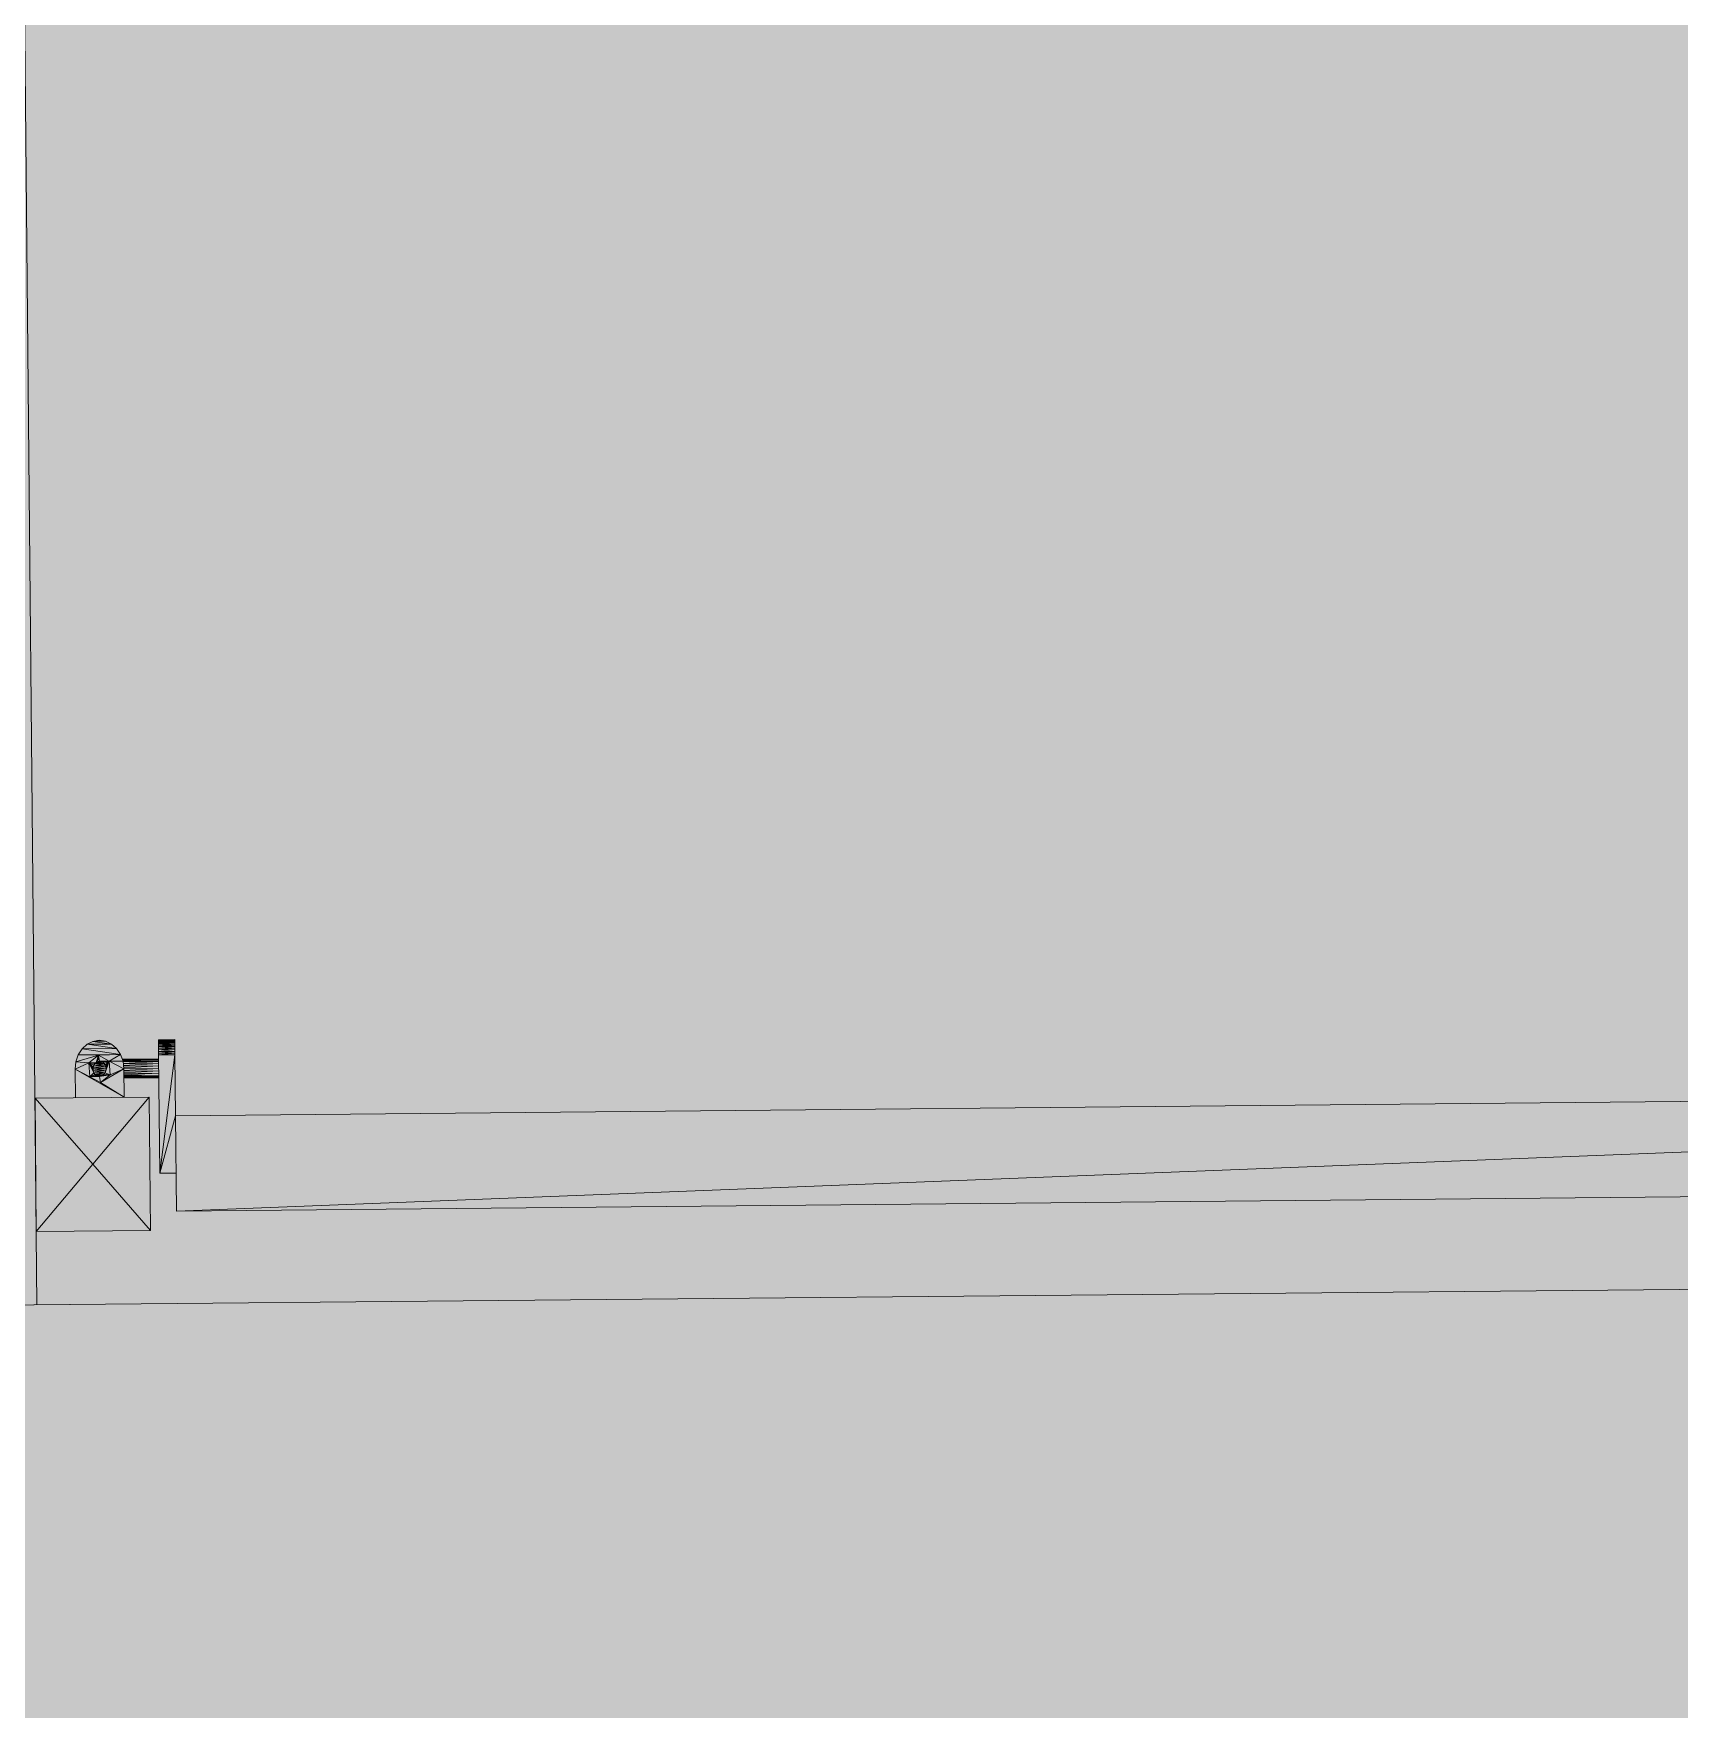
# Model space of a CAD drawing. Header units: millimetres. Extents: x -284281 to 1648660, y -821378 to -151356.
# Drawn here: x 166359 to 166946, y -272044 to -271446 of the extents above; entities that cross this region are included whole.
import ezdxf

# ---------------------------------------------------------------- set-up
doc = ezdxf.new("R2010")
doc.units = ezdxf.units.MM
doc.header["$MEASUREMENT"] = 0
for name, color, linetype in [('Divers - Dessin général', 7, 'Continuous'), ('Fenêtres ARCHICAD', 7, 'Continuous'), ('Sols_ Dalles', 7, 'Continuous')]:
    doc.layers.add(name, color=color, linetype=linetype)

# ---------------------------------------------------------------- blocks, each defined once
blk = doc.blocks.new('Dalle_1_1', base_point=(164770.11, -272914.81))
at = {"layer": 'Sols_ Dalles', "linetype": 'Continuous', "lineweight": 0, "true_color": 0x2e271c}
blk.add_hatch(color=250, dxfattribs=at).paths.add_polyline_path([(164770.11, -272914.81), (165370.08, -272909.12, 0.414214), (167351.05, -270890.27), (167336.84, -269390.33, 0.414214), (165317.98, -267409.37), (164718.01, -267415.06, 0.414214), (162737.04, -269433.91), (162751.25, -270933.85, 0.414214)])
at = {"layer": 'Sols_ Dalles', "color": 250, "linetype": 'Continuous', "lineweight": 5, "true_color": 0x1f1f1f, "flags": 128}
blk.add_lwpolyline([(164770.11, -272914.81), (165370.08, -272909.12, 0.414214), (167351.05, -270890.27), (167336.84, -269390.33, 0.414214), (165317.98, -267409.37), (164718.01, -267415.06, 0.414214), (162737.04, -269433.91), (162751.25, -270933.85, 0.414214)], format="xyb", close=True, dxfattribs=at)
blk = doc.blocks.new('Fenêtre 25_12')
at = {"layer": 'Fenêtres ARCHICAD', "color": 7, "linetype": 'Continuous', "lineweight": 5}
blk.add_line((-901.8, 230), (1196.8, 230), dxfattribs=at)
blk = doc.blocks.new('Mur_123_1', base_point=(163760.68, -271924.33))
at = {"layer": 'Fenêtres ARCHICAD', "color": 7, "linetype": 'Continuous', "lineweight": 5, "xscale": -1, "zscale": 1000, "rotation": 180.5428020089381}
blk.add_blockref('Fenêtre 25_12', (165173.44, -271680.93), dxfattribs=at)
blk = doc.blocks.new('Fenêtre 25_13')
at = {"layer": 'Fenêtres ARCHICAD', "color": 7, "linetype": 'Continuous', "lineweight": 5}
blk.add_line((-929.35, 230), (1224.35, 230), dxfattribs=at)
blk = doc.blocks.new('Mur_124_1', base_point=(166080.58, -271902.35))
at = {"layer": 'Fenêtres ARCHICAD', "color": 7, "linetype": 'Continuous', "lineweight": 5, "zscale": 1000, "rotation": 270.5428020089372}
blk.add_blockref('Fenêtre 25_13', (166118.98, -270677.58), dxfattribs=at)
blk = doc.blocks.new('model17')
at = {"color": 7, "linetype": 'Continuous', "lineweight": 20}
for p, q in [((312.91, 244.51), (272.26, 244.51)), ((272.26, 244.51), (292.59, 220.73)), ((272.26, 244.51), (272.26, 196.95)), ((292.59, 220.73), (312.91, 244.51)), ((312.91, 196.95), (312.91, 244.51)), ((1466.45, 203.75), (322.26, 237.72)), ((322.26, 237.72), (322.26, 203.75)), ((1466.45, 237.72), (322.26, 237.72)), ((316.45, 224.13), (322.26, 203.75)), ((322.26, 224.13), (316.45, 224.13)), ((316.45, 224.13), (322.26, 181.99)), ((316.45, 224.13), (316.45, 181.99)), ((292.59, 220.73), (272.26, 196.95)), ((292.59, 220.73), (312.91, 196.95)), ((322.26, 181.99), (322.26, 203.75)), ((322.26, 203.75), (1466.45, 203.75)), ((272.26, 196.95), (312.91, 196.95)), ((286.63, 186.76), (304.05, 196.95)), ((286.63, 196.95), (286.63, 186.76)), ((286.63, 186.76), (295.63, 191.66)), ((295.63, 191.66), (291.86, 189.51)), ((295.63, 191.66), (295.34, 189.48)), ((295.63, 191.66), (304.05, 196.95)), ((299.11, 188.92), (295.63, 191.66)), ((295.63, 191.66), (304.05, 186.76)), ((304.05, 186.76), (304.05, 196.95)), ((286.63, 186.76), (291.86, 189.51)), ((286.63, 186.76), (291.56, 184.61)), ((286.63, 186.76), (286.92, 184.12)), ((291.86, 189.51), (291.56, 184.61)), ((291.56, 184.61), (293.33, 188.12)), ((291.56, 184.61), (293.09, 187.47)), ((291.56, 184.61), (293.02, 186.76)), ((291.56, 184.61), (293.09, 186.06)), ((291.56, 184.61), (293.33, 185.4)), ((291.86, 189.51), (294.74, 189.39)), ((295.34, 189.48), (291.86, 189.51)), ((291.86, 189.51), (294.18, 189.12)), ((291.86, 189.51), (293.7, 188.68)), ((291.86, 189.51), (293.33, 188.12)), ((293.02, 186.76), (297.58, 187.47)), ((293.02, 186.76), (293.09, 187.47)), ((293.02, 186.76), (297.66, 186.76)), ((293.09, 186.06), (293.02, 186.76)), ((293.09, 187.47), (297.35, 188.12)), ((293.09, 187.47), (293.33, 188.12)), ((293.09, 187.47), (297.58, 187.47)), ((293.09, 186.06), (297.66, 186.76)), ((293.09, 186.06), (297.58, 186.06)), ((293.33, 185.4), (293.09, 186.06)), ((293.33, 188.12), (296.98, 188.68)), ((293.33, 188.12), (293.7, 188.68)), ((293.33, 188.12), (297.35, 188.12)), ((293.33, 185.4), (297.58, 186.06)), ((293.33, 185.4), (297.35, 185.4)), ((293.7, 184.84), (293.33, 185.4)), ((293.7, 188.68), (296.5, 189.12)), ((293.7, 188.68), (294.18, 189.12)), ((293.7, 188.68), (296.98, 188.68)), ((293.7, 184.84), (297.35, 185.4)), ((294.18, 189.12), (294.74, 189.39)), ((294.18, 189.12), (296.5, 189.12)), ((294.74, 189.39), (295.34, 189.48)), ((294.74, 189.39), (295.94, 189.39)), ((294.74, 189.39), (296.5, 189.12)), ((295.34, 189.48), (299.11, 188.92)), ((295.34, 189.48), (295.94, 189.39)), ((295.94, 189.39), (296.5, 189.12)), ((296.5, 189.12), (299.11, 188.92)), ((296.5, 189.12), (296.98, 188.68)), ((296.98, 188.68), (299.11, 188.92)), ((296.98, 188.68), (297.35, 188.12)), ((297.35, 185.4), (296.98, 184.84)), ((297.35, 188.12), (299.11, 188.92)), ((297.35, 188.12), (298.82, 184.02)), ((297.35, 188.12), (297.58, 187.47)), ((297.58, 186.06), (297.35, 185.4)), ((297.35, 185.4), (298.82, 184.02)), ((297.58, 187.47), (297.66, 186.76)), ((297.66, 186.76), (297.58, 186.06)), ((297.58, 186.06), (298.82, 184.02)), ((297.66, 186.76), (298.82, 184.02)), ((298.82, 184.02), (299.11, 188.92)), ((298.82, 184.02), (304.05, 186.76)), ((299.11, 188.92), (304.05, 186.76)), ((303.75, 184.12), (304.05, 186.76)), ((303.93, 185.65), (316.45, 185.06)), ((303.95, 185.88), (316.45, 185.88)), ((304.02, 186.51), (316.45, 185.88)), ((304.05, 190.08), (316.45, 190.16)), ((316.45, 190.16), (304.05, 190.16)), ((304.05, 189.8), (316.45, 190.04)), ((316.45, 190.04), (304.05, 190.04)), ((304.05, 189.32), (316.45, 189.7)), ((316.45, 189.7), (304.05, 189.7)), ((316.45, 189.16), (304.05, 189.16)), ((304.05, 188.96), (316.45, 188.46)), ((316.45, 188.46), (304.05, 188.46)), ((304.05, 188.22), (316.45, 187.64)), ((316.45, 187.64), (304.05, 187.64)), ((304.05, 187.39), (316.45, 186.76)), ((304.05, 186.76), (316.45, 186.76)), ((286.92, 184.12), (291.56, 184.61)), ((286.92, 184.12), (295.05, 181.86)), ((286.92, 184.12), (287.79, 181.67)), ((287.79, 181.67), (295.05, 181.86)), ((287.79, 181.67), (302.88, 181.67)), ((287.79, 181.67), (289.18, 179.56)), ((289.18, 179.56), (302.88, 181.67)), ((289.18, 179.56), (301.5, 179.56)), ((289.18, 179.56), (290.98, 177.94)), ((290.98, 177.94), (301.5, 179.56)), ((291.56, 184.61), (293.7, 184.84)), ((291.56, 184.61), (294.18, 184.41)), ((291.56, 184.61), (295.05, 181.86)), ((293.7, 184.84), (296.98, 184.84)), ((294.18, 184.41), (293.7, 184.84)), ((294.18, 184.41), (296.98, 184.84)), ((294.18, 184.41), (296.5, 184.41)), ((295.05, 181.86), (294.18, 184.41)), ((294.74, 184.14), (294.18, 184.41)), ((294.74, 184.14), (296.5, 184.41)), ((294.74, 184.14), (295.94, 184.14)), ((295.05, 181.86), (294.74, 184.14)), ((295.34, 184.04), (294.74, 184.14)), ((295.05, 181.86), (295.34, 184.04)), ((295.05, 181.86), (298.82, 184.02)), ((295.05, 181.86), (302.88, 181.67)), ((295.94, 184.14), (295.34, 184.04)), ((298.82, 184.02), (295.34, 184.04)), ((296.5, 184.41), (295.94, 184.14)), ((295.94, 184.14), (298.82, 184.02)), ((296.98, 184.84), (296.5, 184.41)), ((296.5, 184.41), (298.82, 184.02)), ((296.98, 184.84), (298.82, 184.02)), ((298.82, 184.02), (303.75, 184.12)), ((298.82, 184.02), (302.88, 181.67)), ((299.69, 177.94), (301.5, 179.56)), ((301.5, 179.56), (302.88, 181.67)), ((302.88, 181.67), (303.75, 184.12)), ((303.48, 183.37), (316.45, 183.37)), ((316.45, 183.48), (303.5, 183.4)), ((303.53, 183.48), (316.45, 183.48)), ((316.45, 183.82), (303.56, 183.57)), ((303.65, 183.82), (316.45, 183.82)), ((316.45, 184.36), (303.7, 183.97)), ((303.78, 184.36), (316.45, 184.36)), ((303.84, 184.87), (316.45, 184.36)), ((303.86, 185.06), (316.45, 185.06)), ((316.45, 181.99), (322.26, 181.99)), ((316.45, 181.99), (322.26, 181.36)), ((316.45, 181.99), (316.45, 181.36)), ((316.45, 181.36), (322.26, 181.36)), ((316.45, 181.36), (322.26, 180.75)), ((316.45, 181.36), (316.45, 180.75)), ((316.45, 180.75), (322.26, 180.75)), ((316.45, 180.75), (322.26, 180.15)), ((316.45, 180.75), (316.45, 180.15)), ((316.45, 180.15), (322.26, 180.15)), ((316.45, 180.15), (322.26, 179.57)), ((316.45, 180.15), (316.45, 179.57)), ((316.45, 179.57), (322.26, 179.57)), ((316.45, 179.57), (322.26, 179.03)), ((316.45, 179.57), (316.45, 179.03)), ((322.26, 181.36), (322.26, 181.99)), ((322.26, 180.75), (322.26, 181.36)), ((322.26, 180.15), (322.26, 180.75)), ((322.26, 179.57), (322.26, 180.15)), ((322.26, 179.03), (322.26, 179.57)), ((290.98, 177.94), (299.69, 177.94)), ((290.98, 177.94), (293.08, 176.92)), ((293.08, 176.92), (299.69, 177.94)), ((293.08, 176.92), (297.59, 176.92)), ((293.08, 176.92), (295.34, 176.57)), ((295.34, 176.57), (297.59, 176.92)), ((297.59, 176.92), (299.69, 177.94)), ((316.45, 179.03), (322.26, 179.03)), ((316.45, 179.03), (322.26, 178.52)), ((316.45, 179.03), (316.45, 178.52)), ((316.45, 178.52), (322.26, 178.52)), ((316.45, 178.52), (322.26, 178.05)), ((316.45, 178.52), (316.45, 178.05)), ((316.45, 178.05), (322.26, 178.05)), ((322.26, 178.05), (316.45, 177.64)), ((316.45, 178.05), (316.45, 177.64)), ((316.45, 177.64), (322.26, 177.64)), ((322.26, 177.64), (316.45, 177.28)), ((316.45, 177.64), (316.45, 177.28)), ((316.45, 177.28), (322.26, 177.28)), ((322.26, 177.28), (316.45, 176.98)), ((316.45, 177.28), (316.45, 176.98)), ((316.45, 176.98), (322.26, 176.98)), ((322.26, 176.98), (316.45, 176.74)), ((316.45, 176.98), (316.45, 176.74)), ((316.45, 176.74), (322.26, 176.74)), ((322.26, 176.74), (316.45, 176.57)), ((316.45, 176.74), (316.45, 176.57)), ((316.45, 176.57), (322.26, 176.57)), ((322.26, 178.52), (322.26, 179.03)), ((322.26, 178.05), (322.26, 178.52)), ((322.26, 177.64), (322.26, 178.05)), ((322.26, 177.28), (322.26, 177.64)), ((322.26, 176.98), (322.26, 177.28)), ((322.26, 176.74), (322.26, 176.98)), ((322.26, 176.57), (322.26, 176.74))]:
    blk.add_line(p, q, dxfattribs=at)

msp = doc.modelspace()

# ---------------------------------------------------------------- hatches: boundary and pattern name
at = {"linetype": 'Continuous', "lineweight": 0, "true_color": 0x6f6f6f}
h = msp.add_hatch(color=8, dxfattribs=at)
h.paths.add_polyline_path([(141848.4421, -295062.57111), (269220.82107, -293826.86817), (269220.82107, -270902.73426), (268763.04853, -270902.73426), (254213.59981, -271040.57524), (254213.59981, -163437.63526), (153156.19977, -163437.63526), (153156.19977, -271040.57524), (153182.9625, -271040.57014), (153183.14559, -272000.51417, -0.409427364), (149183.68145, -275935.04226), (141848.4421, -275935.04226)])
h.paths.add_polyline_path([(158435.58359, -260639.95299), (155145.58359, -260639.95299), (155145.58359, -248364.9528), (155145.58359, -243089.97435), (155145.58359, -242189.97435), (158435.58359, -242189.97435)], flags=0)
h.paths.add_polyline_path([(161503.43335, -171995.57011), (161503.43335, -193810.57122), (161503.43335, -230015.57011), (161503.43335, -260810.57129), (196775.04197, -260810.57129), (196775.04197, -222495.57011), (186955.54197, -222495.57011), (186955.54197, -218295.57011), (196754.55038, -218295.57011), (196754.55038, -208495.57004), (196754.55038, -204495.57011), (193355.54197, -204495.57011), (193355.54197, -195161.53481), (195576.03357, -195161.53481), (195576.03357, -189810.57129), (217850.06795, -189810.57129), (217850.06795, -262266.88531), (245610.04479, -262266.88531), (245610.04479, -253395.57129), (245626.03357, -253395.57129), (246426.03357, -253395.57129), (247826.03357, -253395.57129), (247826.03357, -248005.57129), (247826.03357, -246605.57129), (245626.03357, -246605.57129), (245610.04479, -246605.57129), (245610.04479, -171995.57011), (212806.27958, -171995.57011)], flags=0)
h.paths.add_polyline_path([(162737.04244, -269433.91257, -0.09031866), (162858.77258, -268727.62319, -0.201448728), (163912.63869, -267592.73981, -0.104211445), (164718.00561, -267415.05524), (165317.97869, -267409.37112, -0.104044608), (166125.35422, -267571.24421, -0.238255457), (167284.25653, -268953.31764, -0.055188622), (167336.83602, -269390.33428), (167338.93075, -269611.43843), (167351.04633, -270890.26697), (167092.5827, -271892.76052, -0.267949192), (165370.08316, -272909.1243), (164770.11009, -272914.80843, -0.193717464), (163379.25202, -272370.18517, -0.070568756), (163028.66346, -271931.26196, -0.131652498), (162751.25276, -270933.84526)], flags=0)
h.paths.add_polyline_path([(175327.75206, -275599.00212, -0.415791099), (173316.98603, -273599.0311), (173316.98603, -273452.05237), (173330.48786, -267377.82411, -0.380556701), (175316.98603, -265609.82626), (175394.71409, -265609.82626), (175394.71409, -270609.82626), (190394.71409, -270609.82626), (190394.71409, -265609.82626), (195356.19118, -265609.82626, -0.414213562), (196856.19118, -267109.82626), (196856.19118, -273660.69924, -0.345501612), (195137.28541, -275433.43196)], flags=0)
h.paths.add_polyline_path([(205510.09252, -271504.08297, -0.134473934), (205230.94767, -270484.93746), (205230.94767, -268984.93746, -0.414213562), (207230.94767, -266984.93746), (207830.94767, -266984.93746, -0.414213562), (209830.94767, -268984.93746), (209830.94767, -270484.93746, -0.128820346), (209574.03043, -271465.58136, -0.270936291), (207830.94767, -272484.93746), (207230.94767, -272484.93746, -0.264979997)], flags=0)
h.paths.add_polyline_path([(217862.68721, -273329.32486), (217869.94938, -267730.33623, -0.098561509), (218100.71805, -266943.72092), (218117.68082, -266951.54513, -0.258849002), (219955.479, -265605.82722), (219953.14148, -265587.29374), (220637.56856, -265587.29374), (220637.56856, -265687.29374), (220637.56856, -270687.29374), (250537.56856, -270687.29374), (250537.56856, -265687.29374), (252208.00356, -265687.29374), (254186.29382, -265687.29374), (254186.29382, -267687.29374), (254186.29382, -271062.25464, 0.001345761), (254186.3228, -271073.02067), (254197.20856, -273095.23292, -0.414213562), (252208.00356, -275105.96997), (243484.53401, -275105.96997, -0.005188955), (243431.43827, -275116.10287), (235447.992, -275196.19066), (220071.01237, -275253.23979, -0.386553331), (217873.0891, -273475.38502, -0.025189219)], flags=0)

# ---------------------------------------------------------------- linework, layer by layer
at = {"color": 7, "linetype": 'Continuous', "lineweight": 20}
for p, q in [((166376.62138, -271808.41552), (166378.41052, -271806.77886)), ((166378.41052, -271806.77886), (166380.50215, -271805.74129)), ((166378.41052, -271806.77886), (166387.12224, -271806.69632)), ((166378.41052, -271806.77886), (166388.94149, -271808.2988)), ((166380.50215, -271805.74129), (166382.75345, -271805.37278)), ((166380.50215, -271805.74129), (166385.01133, -271805.69857)), ((166380.50215, -271805.74129), (166387.12224, -271806.69632)), ((166382.75345, -271805.37278), (166385.01133, -271805.69857)), ((166385.01133, -271805.69857), (166387.12224, -271806.69632)), ((166387.12224, -271806.69632), (166388.94149, -271808.2988)), ((166403.86368, -271805.17278), (166409.67149, -271805.11776)), ((166409.67311, -271805.28827), (166403.86368, -271805.17278)), ((166403.8653, -271805.3433), (166403.86368, -271805.17278)), ((166403.8653, -271805.3433), (166409.67311, -271805.28827)), ((166409.67535, -271805.52469), (166403.8653, -271805.3433)), ((166403.86754, -271805.57971), (166403.8653, -271805.3433)), ((166403.86754, -271805.57971), (166409.67535, -271805.52469)), ((166409.67819, -271805.82496), (166403.86754, -271805.57971)), ((166403.87038, -271805.87998), (166403.86754, -271805.57971)), ((166403.87038, -271805.87998), (166409.67819, -271805.82496)), ((166409.68161, -271806.18502), (166403.87038, -271805.87998)), ((166403.87379, -271806.24004), (166403.87038, -271805.87998)), ((166403.87379, -271806.24004), (166409.68161, -271806.18502)), ((166409.68553, -271806.59942), (166403.87379, -271806.24004)), ((166403.87772, -271806.65444), (166403.87379, -271806.24004)), ((166403.87772, -271806.65444), (166409.68553, -271806.59942)), ((166403.88212, -271807.11912), (166403.87772, -271806.65444)), ((166403.88212, -271807.11912), (166409.68553, -271806.59942)), ((166409.67149, -271805.11776), (166409.67311, -271805.28827)), ((166409.67311, -271805.28827), (166409.67535, -271805.52469)), ((166409.67535, -271805.52469), (166409.67819, -271805.82496)), ((166409.67819, -271805.82496), (166409.68161, -271806.18502)), ((166409.68161, -271806.18502), (166409.68553, -271806.59942)), ((166409.68553, -271806.59942), (166409.68993, -271807.06409)), ((166376.62138, -271808.41552), (166388.94149, -271808.2988)), ((166376.62138, -271808.41552), (166390.34607, -271810.39643)), ((166379.05508, -271813.44389), (166382.51201, -271810.66496)), ((166382.51201, -271810.66496), (166381.66613, -271813.22076)), ((166382.22401, -271812.94371), (166381.66613, -271813.22076)), ((166382.51201, -271810.66496), (166382.22401, -271812.94371)), ((166382.82425, -271812.84562), (166382.22401, -271812.94371)), ((166382.22401, -271812.94371), (166383.42623, -271812.93232)), ((166382.22401, -271812.94371), (166383.98926, -271813.19875)), ((166382.51201, -271810.66496), (166390.34607, -271810.39643)), ((166382.51201, -271810.66496), (166382.82425, -271812.84562)), ((166382.51201, -271810.66496), (166386.30634, -271812.7841)), ((166386.30634, -271812.7841), (166382.82425, -271812.84562)), ((166383.42623, -271812.93232), (166382.82425, -271812.84562)), ((166383.42623, -271812.93232), (166386.30634, -271812.7841)), ((166383.98926, -271813.19875), (166383.42623, -271812.93232)), ((166383.98926, -271813.19875), (166386.30634, -271812.7841)), ((166384.47423, -271813.62558), (166386.30634, -271812.7841)), ((166384.84895, -271814.18526), (166386.30634, -271812.7841)), ((166384.87469, -271816.90266), (166386.30634, -271812.7841)), ((166385.08747, -271814.83864), (166386.30634, -271812.7841)), ((166385.17312, -271815.54101), (166386.30634, -271812.7841)), ((166386.30634, -271812.7841), (166390.34607, -271810.39643)), ((166386.30634, -271812.7841), (166386.6449, -271817.68216)), ((166386.30634, -271812.7841), (166391.56171, -271815.48049)), ((166386.30634, -271812.7841), (166391.23994, -271812.84607)), ((166388.94149, -271808.2988), (166390.34607, -271810.39643)), ((166390.34607, -271810.39643), (166391.23994, -271812.84607)), ((166390.96327, -271812.08911), (166403.92804, -271811.96628)), ((166403.92914, -271812.08177), (166390.974, -271812.1189)), ((166391.0056, -271812.2042), (166403.92914, -271812.08177)), ((166403.93236, -271812.42144), (166391.0378, -271812.29222)), ((166391.12904, -271812.54274), (166403.93236, -271812.42144)), ((166403.93747, -271812.96085), (166391.18152, -271812.68696)), ((166391.23994, -271812.84607), (166391.56171, -271815.48049)), ((166391.26831, -271813.08087), (166403.93747, -271812.96085)), ((166391.33063, -271813.58984), (166403.93747, -271812.96085)), ((166403.88212, -271807.11912), (166409.68993, -271807.06409)), ((166403.88694, -271807.62727), (166403.88212, -271807.11912)), ((166403.88694, -271807.62727), (166409.68993, -271807.06409)), ((166403.88694, -271807.62727), (166409.69475, -271807.57225)), ((166403.89211, -271808.17347), (166403.88694, -271807.62727)), ((166403.89211, -271808.17347), (166409.69475, -271807.57225)), ((166403.89211, -271808.17347), (166409.69992, -271808.11845)), ((166403.89757, -271808.74956), (166403.89211, -271808.17347)), ((166403.89757, -271808.74956), (166409.69992, -271808.11845)), ((166403.89757, -271808.74956), (166409.70538, -271808.69453)), ((166403.90325, -271809.34942), (166403.89757, -271808.74956)), ((166403.90325, -271809.34942), (166409.70538, -271808.69453)), ((166403.90325, -271809.34942), (166409.71106, -271809.2944)), ((166403.90908, -271809.96491), (166403.90325, -271809.34942)), ((166403.90908, -271809.96491), (166409.71106, -271809.2944)), ((166403.90908, -271809.96491), (166409.7169, -271809.90989)), ((166403.91499, -271810.58788), (166403.90908, -271809.96491)), ((166403.91499, -271810.58788), (166409.7169, -271809.90989)), ((166403.91499, -271810.58788), (166409.7228, -271810.53285)), ((166404.31421, -271852.72726), (166403.91499, -271810.58788)), ((166404.31421, -271852.72726), (166409.7228, -271810.53285)), ((166409.68993, -271807.06409), (166409.69475, -271807.57225)), ((166409.69475, -271807.57225), (166409.69992, -271808.11845)), ((166409.69992, -271808.11845), (166409.70538, -271808.69453)), ((166409.70538, -271808.69453), (166409.71106, -271809.2944)), ((166409.71106, -271809.2944), (166409.7169, -271809.90989)), ((166409.7169, -271809.90989), (166409.7228, -271810.53285)), ((166409.7228, -271810.53285), (166409.92894, -271832.29175)), ((166379.05508, -271813.44389), (166381.66613, -271813.22076)), ((166379.39306, -271818.34195), (166379.05508, -271813.44389)), ((166379.05508, -271813.44389), (166380.85104, -271816.94078)), ((166379.05508, -271813.44389), (166380.61251, -271816.28741)), ((166379.05508, -271813.44389), (166380.52687, -271815.58503)), ((166379.05508, -271813.44389), (166380.59919, -271814.88116)), ((166379.05508, -271813.44389), (166380.82529, -271814.22338)), ((166379.05508, -271813.44389), (166381.18875, -271813.65671)), ((166379.39306, -271818.34195), (166380.85104, -271816.94078)), ((166379.39306, -271818.34195), (166381.22516, -271817.49979)), ((166379.39306, -271818.34195), (166381.71072, -271817.9273)), ((166379.39306, -271818.34195), (166382.27375, -271818.19373)), ((166382.87574, -271818.28042), (166379.39306, -271818.34195)), ((166383.18797, -271820.46109), (166379.39306, -271818.34195)), ((166380.59919, -271814.88116), (166380.52687, -271815.58503)), ((166380.52687, -271815.58503), (166385.17312, -271815.54101)), ((166380.52687, -271815.58503), (166385.10079, -271816.24489)), ((166380.52687, -271815.58503), (166380.61251, -271816.28741)), ((166380.82529, -271814.22338), (166380.59919, -271814.88116)), ((166380.59919, -271814.88116), (166385.08747, -271814.83864)), ((166380.59919, -271814.88116), (166385.17312, -271815.54101)), ((166380.61251, -271816.28741), (166385.10079, -271816.24489)), ((166380.61251, -271816.28741), (166384.87469, -271816.90266)), ((166380.61251, -271816.28741), (166380.85104, -271816.94078)), ((166381.18875, -271813.65671), (166380.82529, -271814.22338)), ((166380.82529, -271814.22338), (166384.84895, -271814.18526)), ((166380.82529, -271814.22338), (166385.08747, -271814.83864)), ((166380.85104, -271816.94078), (166384.87469, -271816.90266)), ((166380.85104, -271816.94078), (166384.51064, -271817.46866)), ((166380.85104, -271816.94078), (166381.22516, -271817.49979)), ((166381.66613, -271813.22076), (166381.18875, -271813.65671)), ((166381.18875, -271813.65671), (166384.47423, -271813.62558)), ((166381.18875, -271813.65671), (166384.84895, -271814.18526)), ((166381.22516, -271817.49979), (166384.51064, -271817.46866)), ((166381.22516, -271817.49979), (166384.03385, -271817.90529)), ((166381.22516, -271817.49979), (166381.71072, -271817.9273)), ((166381.66613, -271813.22076), (166383.98926, -271813.19875)), ((166381.66613, -271813.22076), (166384.47423, -271813.62558)), ((166381.71072, -271817.9273), (166384.03385, -271817.90529)), ((166381.71072, -271817.9273), (166382.27375, -271818.19373)), ((166382.27375, -271818.19373), (166384.03385, -271817.90529)), ((166382.27375, -271818.19373), (166383.47597, -271818.18234)), ((166382.27375, -271818.19373), (166382.87574, -271818.28042)), ((166382.87574, -271818.28042), (166386.6449, -271817.68216)), ((166382.87574, -271818.28042), (166383.47597, -271818.18234)), ((166383.18797, -271820.46109), (166382.87574, -271818.28042)), ((166383.18797, -271820.46109), (166391.56171, -271815.48049)), ((166386.6449, -271817.68216), (166383.18797, -271820.46109)), ((166383.47597, -271818.18234), (166384.03385, -271817.90529)), ((166384.47423, -271813.62558), (166383.98926, -271813.19875)), ((166384.03385, -271817.90529), (166384.51064, -271817.46866)), ((166384.03385, -271817.90529), (166386.6449, -271817.68216)), ((166384.84895, -271814.18526), (166384.47423, -271813.62558)), ((166384.51064, -271817.46866), (166384.87469, -271816.90266)), ((166384.51064, -271817.46866), (166386.6449, -271817.68216)), ((166385.08747, -271814.83864), (166384.84895, -271814.18526)), ((166384.87469, -271816.90266), (166385.10079, -271816.24489)), ((166384.87469, -271816.90266), (166386.6449, -271817.68216)), ((166385.17312, -271815.54101), (166385.08747, -271814.83864)), ((166385.10079, -271816.24489), (166385.17312, -271815.54101)), ((166386.6449, -271817.68216), (166391.56171, -271815.48049)), ((166391.35396, -271813.78393), (166403.94413, -271813.66465)), ((166391.42633, -271814.37229), (166403.94413, -271813.66465)), ((166391.45407, -271814.60235), (166403.9519, -271814.48395)), ((166391.53086, -271815.22872), (166403.9519, -271814.48395)), ((166391.56171, -271815.48049), (166403.96023, -271815.36303)), ((166391.56171, -271815.48049), (166391.65825, -271825.67073)), ((166391.56764, -271816.10617), (166403.96023, -271815.36303)), ((166403.96855, -271816.2421), (166391.57004, -271816.35957)), ((166391.57556, -271816.94245), (166403.96855, -271816.2421)), ((166403.97632, -271817.0614), (166391.5778, -271817.17886)), ((166391.58254, -271817.67954), (166403.97632, -271817.0614)), ((166403.98298, -271817.76453), (166391.58446, -271817.88199)), ((166391.58593, -271818.03756), (166403.98809, -271818.30461)), ((166403.98809, -271818.30461), (166391.58958, -271818.42207)), ((166391.5905, -271818.5199), (166403.99131, -271818.64361)), ((166403.99131, -271818.64361), (166391.59279, -271818.76107)), ((166391.5931, -271818.79436), (166403.99241, -271818.75977)), ((166403.99241, -271818.75977), (166391.59389, -271818.87724)), ((166383.18797, -271820.46109), (166391.65825, -271825.67073)), ((166409.92894, -271832.29175), (167554.07073, -271821.45219)), ((167554.07073, -271821.45219), (166410.25075, -271866.25923)), ((166380.4189, -271849.55659), (166400.52097, -271825.58677)), ((166400.52097, -271825.58677), (166400.9715, -271873.14125)), ((166404.31421, -271852.72726), (166409.92894, -271832.29175)), ((166410.25075, -271866.25923), (166409.92894, -271832.29175)), ((166380.4189, -271849.55659), (166400.9715, -271873.14125)), ((166410.12202, -271852.67224), (166404.31421, -271852.72726)), ((167554.39254, -271855.41967), (166410.25075, -271866.25923))]:
    msp.add_line(p, q, dxfattribs=at)
at = {"color": 9, "linetype": 'Continuous', "lineweight": 5}
msp.add_lwpolyline([(162737.04244, -269433.91257), (162751.25276, -270933.84526, 0.131652498), (163028.66346, -271931.26196, 0.070568756), (163379.25202, -272370.18517, 0.193717464), (164770.11009, -272914.80843), (165370.08316, -272909.1243, 0.267949192), (167092.5827, -271892.76052), (167351.04633, -270890.26697), (167338.93075, -269611.43843), (167336.83602, -269390.33428, 0.055188622), (167284.25653, -268953.31764, 0.238255457), (166125.35422, -267571.24421, 0.104044608), (165317.97869, -267409.37112), (164718.00561, -267415.05524, 0.104211445), (163912.63869, -267592.73981, 0.201448728), (162858.77258, -268727.62319, 0.09031866)], format="xyb", close=True, dxfattribs=at)

# ---------------------------------------------------------------- block references
at = {"layer": 'Sols_ Dalles', "color": 250, "linetype": 'Continuous', "lineweight": 5, "true_color": 0x1f1f1f}
msp.add_blockref('Dalle_1_1', (164770.11009, -272914.80843), dxfattribs=at)

# ---------------------------------------------------------------- next in the draw order: block references
at = {"color": 7, "lineweight": 5}
msp.add_blockref('Mur_123_1', (163760.68142, -271924.32684), dxfattribs=at)

# ---------------------------------------------------------------- next in the draw order: linework, layer by layer
at = {"color": 7, "linetype": 'Continuous', "lineweight": 20}
for p, q in [((166374.13827, -271815.64556), (166374.41007, -271813.00551)), ((166374.41007, -271813.00551), (166375.25679, -271810.53938)), ((166374.41007, -271813.00551), (166382.51201, -271810.66496)), ((166374.41007, -271813.00551), (166379.05508, -271813.44389)), ((166375.25679, -271810.53938), (166376.62138, -271808.41552)), ((166375.25679, -271810.53938), (166390.34607, -271810.39643)), ((166375.25679, -271810.53938), (166382.51201, -271810.66496)), ((166374.13827, -271815.64556), (166379.05508, -271813.44389)), ((166374.13827, -271815.64556), (166391.65825, -271825.67073)), ((166374.23482, -271825.8358), (166374.13827, -271815.64556)), ((166374.13827, -271815.64556), (166383.18797, -271820.46109)), ((166374.13827, -271815.64556), (166379.39306, -271818.34195))]:
    msp.add_line(p, q, dxfattribs=at)

# ---------------------------------------------------------------- next in the draw order: block references
at = {"color": 7, "lineweight": 5}
msp.add_blockref('Mur_124_1', (166080.57731, -271902.34823), dxfattribs=at)

# ---------------------------------------------------------------- next in the draw order: linework, layer by layer
at = {"color": 7, "linetype": 'Continuous', "lineweight": 20}
for p, q in [((166359.86629, -271825.97193), (166400.52097, -271825.58677)), ((166380.4189, -271849.55659), (166359.86629, -271825.97193)), ((166360.31682, -271873.52641), (166359.86629, -271825.97193)), ((166360.31682, -271873.52641), (166380.4189, -271849.55659)), ((166400.9715, -271873.14125), (166360.31682, -271873.52641))]:
    msp.add_line(p, q, dxfattribs=at)
at = {"layer": 'Divers - Dessin général', "color": 14, "linetype": 'Continuous', "lineweight": 5, "true_color": 0x990000}
msp.add_lwpolyline([(254205.67628, -163437.63526), (254186.29382, -271067.6377), (152856.38803, -272027.63374), (152839.018, -197317.63509), (152835.67579, -163437.63526)], close=True, dxfattribs=at)

# ---------------------------------------------------------------- next in the draw order: block references
at = {"color": 7, "linetype": 'Continuous', "lineweight": 20, "xscale": -1, "zscale": 1000, "rotation": 180.5428020089377}
msp.add_blockref('model17', (166085.75521, -271631.60702), dxfattribs=at)

doc.saveas('drawing.dxf')
